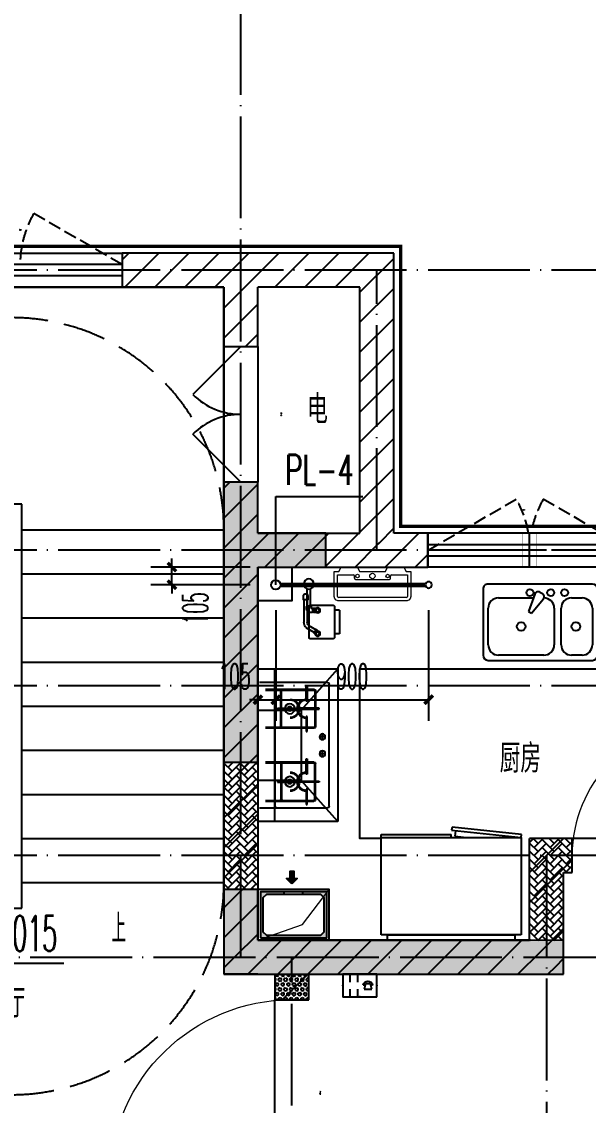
# Model space of a CAD drawing. Extents: x 27938 to 1507990, y 110129 to 923079.
# Drawn here: x 1238873 to 1242209, y 588451 to 594838 of the extents above; entities that cross this region are included whole.
import ezdxf
from ezdxf.enums import TextEntityAlignment as Align

# ---------------------------------------------------------------- set-up
doc = ezdxf.new("R2010")
doc.units = 0
doc.header["$LTSCALE"] = 1000
doc.header["$MEASUREMENT"] = 0
doc.linetypes.add('DASH', pattern=[0.35, 0.25, -0.1])
doc.linetypes.add('DOTE', pattern=[2.42, 2, -0.2, 0.02, -0.2])
for name, color, linetype in [('----建筑底图', 8, 'Continuous'), ('AH-FURNITURE', 1, 'Continuous'), ('COLUMN', 9, 'Continuous'), ('DIM_ELEV', 3, 'Continuous'), ('DIM_SYMB', 3, 'Continuous'), ('DIM_餐饮排水', 31, 'Continuous'), ('DOTE', 1, 'Continuous'), ('EQUIP-安防', 3, 'Continuous'), ('EQUIP_污水', 7, 'Continuous'), ('IP-bath&kitchen-JOHNSON', 4, 'Continuous'), ('LVTRY', 6, 'Continuous'), ('PIPE-餐饮排水', 41, 'P'), ('PUB_HATCH', 8, 'Continuous'), ('PUB_TEXT', 4, 'Continuous'), ('STAIR', 2, 'Continuous'), ('VPIPE-餐饮排水', 41, 'P'), ('WALL', 9, 'Continuous'), ('WINDOW', 4, 'Continuous'), ('WINDOW_TEXT', 7, 'Continuous'), ('保温', 6, 'Continuous'), ('建筑-排气道', 9, 'Continuous'), ('机电标识类', 1, 'Continuous')]:
    doc.layers.add(name, color=color, linetype=linetype)
for name, color, linetype, lineweight in [('平面-空调室内机', 176, 'Continuous', 9), ('平面-空调预留孔', 173, 'Continuous', 15), ('空调', 76, 'Continuous', 13), ('立面-洞口示意', 152, 'Continuous', 13)]:
    doc.layers.add(name, color=color, linetype=linetype, lineweight=lineweight)
doc.styles.add('_TCH_DIM', font='SIMPLEX.shx', dxfattribs={"width": 0.7, "bigfont": 'GBCBIG.shx'})
doc.styles.add('_TCH_DIM_T3', font='SIMPLEX.shx', dxfattribs={"width": 0.494118, "bigfont": 'GBCBIG.shx'})
doc.styles.add('_TCH_WINDOW', font='SIMPLEX.shx', dxfattribs={"width": 0.7, "height": 3.5, "bigfont": 'GBCBIG.shx'})
doc.styles.add('_TEL_DIM', font='SIMPLEX', dxfattribs={"width": 0.8, "height": 3.5, "bigfont": 'HZTXT'})
doc.styles.add('_TWT_SERIAL', font='SIMPLEX', dxfattribs={"width": 0.8, "height": 3.5, "bigfont": 'HZTXT'})
doc.styles.add('DIM_FONT', font='SIMPLEX.shx', dxfattribs={"width": 0.56})
doc.styles.get("Standard").update_dxf_attribs({"font": 'gbenor.shx', "bigfont": 'gbcbig.shx'})
doc.linetypes.add('P', pattern='A,3,-0.2,["P",Standard,S=0.25,R=0,X=-0.1,Y=-0.115],-0.2', length=3.4)
doc.dimstyles.new('_TWT_ARCH&&50', dxfattribs={"dimtxt": 148.75, "dimasz": 50, "dimexe": 125, "dimexo": 150, "dimgap": 63.125, "dimtad": 1, "dimdec": 0, "dimzin": 0, "dimdsep": 46, "dimtxsty": '_TCH_DIM_T3', "dimblk": 'ARCHTICK', "dimcen": 0.09, "dimclrt": 7, "dimazin": 2, "dimtfac": 1, "dimtdec": 0, "dimtix": 1, "dimtmove": 2, "dimatfit": 3, "dimfxl": 100, "dimtolj": 1, "dimtzin": 0, "dimarcsym": 0})
pattern_1 = [(45, (0, 0), (0, 47.4157523), [100.584, -33.528]), (135, (23.708, 23.708), (3e-15, 47.4157523), [100.584, -33.528])]
pattern_2 = [(45, (0, 89.76), (-88.3884, 88.3884), [])]

# ---------------------------------------------------------------- blocks, each defined once
blk = doc.blocks.new('rtyg7uyhg')
at = {"layer": 'LVTRY', "color": 0}
for p, q in [((194234.6, 45488.8), (193621, 45488.8)), ((193590.3, 45458.1), (193590.3, 45069.5)), ((193896.4, 45429.9), (193857.6, 45326.3)), ((193925.8, 45440.4), (193940.1, 45432.2)), ((194265.3, 45069.5), (194265.3, 45458.1)), ((193682.3, 45407), (193887.8, 45407)), ((193875.3, 45316), (193945.6, 45401.5)), ((194111.9, 45407), (194173.3, 45407)), ((193621, 45130.8), (193621, 45345.6)), ((193857.6, 45326.3), (193875.3, 45316)), ((194009.6, 45345.6), (194009.6, 45130.8)), ((194050.5, 45130.8), (194050.5, 45345.6)), ((194234.6, 45345.6), (194234.6, 45130.8)), ((193621, 45038.8), (194234.6, 45038.8)), ((193948.3, 45069.5), (193682.3, 45069.5)), ((194173.3, 45069.5), (194111.9, 45069.5))]:
    blk.add_line(p, q, dxfattribs=at)
for centre, radius in [((193866.4, 45437.7), 20.5), ((193989.2, 45437.7), 20.5), ((194071, 45437.7), 20.5), ((193815.3, 45238.2), 25.6), ((194137.5, 45238.2), 25.6)]:
    blk.add_circle(centre, radius, dxfattribs=at)
for centre, radius, start, end in [((193621, 45458.1), 30.7, 89.99999, 179.99999), ((194234.6, 45458.1), 30.7, 359.99999, 89.99999), ((193915.6, 45422.7), 20.5, 59.99999, 159.46231), ((193929.8, 45414.5), 20.5, 320.53767, 59.99999), ((193682.3, 45345.6), 61.4, 89.99999, 179.99999), ((193948.3, 45345.6), 61.4, 359.99999, 89.99999), ((194111.9, 45345.6), 61.4, 89.99999, 179.99999), ((194173.3, 45345.6), 61.4, 359.99999, 89.99999), ((193682.3, 45130.8), 61.4, 179.99999, 269.99999), ((193948.3, 45130.8), 61.4, 269.99999, 359.99999), ((194111.9, 45130.8), 61.4, 179.99999, 269.99999), ((194173.3, 45130.8), 61.4, 269.99999, 359.99999), ((193621, 45069.5), 30.7, 179.99999, 269.99999), ((194234.6, 45069.5), 30.7, 269.99999, 359.99999)]:
    blk.add_arc(centre, radius, start, end, dxfattribs=at)
at = {"layer": 'LVTRY', "color": 0, "style": 'DIM_FONT', "width": 0.8, "flags": 9}
for tag in ['YSIZE', 'XSIZE']:
    blk.add_attdef(tag, (193927.8, 45487.8), '', height=0.5, rotation=89.99999, dxfattribs=at)
blk = doc.blocks.new('A$C60D053AF')
at = {"layer": 'AH-FURNITURE', "color": 0}
for p, q in [((232.5, -90), (128.3, -90)), ((232.5, -110), (128.3, -110)), ((192.5, -71), (327.6, -71)), ((192.5, -91), (327.6, -91)), ((245, -129.5), (245, -122.5)), ((265, -129.5), (265, -122.5)), ((341.7, -96.9), (370, -143.2)), ((355.9, -82.7), (384.2, -129)), ((255, -281), (255, -251)), ((393, -281), (393, -251)), ((255, -281), (393, -281))]:
    blk.add_line(p, q, dxfattribs=at)
for points in [[(170, -68, 1), (170, -94), (192.5, -94), (192.5, -68)], [(234, -251), (414, -251, 0.414214), (424, -241), (424, -111, 0.414214), (414, -101), (234, -101, 0.414214), (224, -111), (224, -241, 0.414214)], [(268, -122.5), (268, -107, 0.414214), (248, -87), (232.5, -87), (232.5, -113), (242, -113), (242, -122.5)], [(383.8, -161.2, 1), (402.2, -142.8), (386.3, -126.9), (367.9, -145.3)], [(242, -152, 1), (268, -152), (268, -129.5), (242, -129.5)]]:
    blk.add_lwpolyline(points, format="xyb", close=True, dxfattribs=at)
for centre, radius in [((100, -100), 30), ((255, -152), 15), ((255, -152), 10), ((393, -152), 15), ((393, -152), 10)]:
    blk.add_circle(centre, radius, dxfattribs=at)
for radius in [40, 20]:
    blk.add_arc((327.6, -111), radius, 45, 90, dxfattribs=at)
blk = doc.blocks.new('A-Kitchen-7')
at = {"layer": 'LVTRY', "color": 0}
for p, q in [((-518.7, 779.7), (-7.2, 834.3)), ((-3.6, 810.6), (-515, 756)), ((-29.1, 767), (-35.2, 806.4)), ((-7.2, 834.3), (-3.6, 810.6)), ((-515, 756), (-518.7, 779.7)), ((515, 756), (-515, 756)), ((-515, 756), (-515, 40)), ((-485.6, 760.5), (-484.9, 756)), ((-29.1, 767), (-112.1, 756)), ((515, 780), (0, 780)), ((0, 756), (0, 780)), ((515, 756), (515, 780)), ((515, 40), (515, 756)), ((-515, 40), (515, 40))]:
    blk.add_line(p, q, dxfattribs=at)
blk.add_lwpolyline([(-468.9, 40), (-468.9, 0), (468.9, 0), (468.9, 40)], close=True, dxfattribs=at)
blk = doc.blocks.new('*U41')
h = blk.add_hatch(color=0)
h.set_gradient(color1=(0, 0, 255), rotation=180, tint=1)
h.paths.add_polyline_path([(0, 0), (-6.35, -6.35), (-6.35, -2.159), (-15, -2.159), (-15, 2.159), (-6.35, 2.159), (-6.35, 6.35)])
at = {"color": 0, "linetype": 'Continuous'}
blk.add_lwpolyline([(0, 0), (-6.35, -6.35), (-6.35, -2.159), (-15, -2.159), (-15, 2.159), (-6.35, 2.159), (-6.35, 6.35)], close=True, dxfattribs=at)
blk = doc.blocks.new('sgrsefv')
at = {"layer": 'PUB_HATCH'}
blk.add_hatch(color=0, dxfattribs=at).paths.add_polyline_path([(1112933.3, 840916.3), (1112933.3, 840646.3), (1113073.3, 840646.3), (1113073.3, 840661.3), (1112968.3, 840661.3), (1112948.3, 840681.3), (1112948.3, 840881.3), (1112968.3, 840901.3), (1113288.3, 840901.3), (1113308.3, 840881.3), (1113308.3, 840681.3), (1113288.3, 840661.3), (1113183.3, 840661.3), (1113183.3, 840646.3), (1113323.3, 840646.3), (1113323.3, 840916.3)])
at = {"layer": 'LVTRY', "color": 0}
for p, q in [((1113073.3, 840661.3), (1113073.3, 840646.3)), ((1113183.3, 840661.3), (1113183.3, 840646.3))]:
    blk.add_line(p, q, dxfattribs=at)
for points in [[(1112918.3, 840931.3), (1113338.3, 840931.3), (1113338.3, 840631.3), (1112918.3, 840631.3)], [(1112933.3, 840916.3), (1113323.3, 840916.3), (1113323.3, 840646.3), (1112933.3, 840646.3)], [(1113288.3, 840661.3), (1112968.3, 840661.3), (1112948.3, 840681.3), (1112948.3, 840881.3), (1112968.3, 840901.3), (1113288.3, 840901.3), (1113308.3, 840881.3), (1113308.3, 840681.3), (1113288.3, 840661.3)]]:
    blk.add_lwpolyline(points, close=True, dxfattribs=at)
at = {"layer": '立面-洞口示意', "color": 0}
blk.add_lwpolyline([(1112918.3, 840931.3), (1113181.8, 840837.4), (1113338.3, 840631.3)], dxfattribs=at)
at = {"layer": '建筑-排气道', "color": 8, "xscale": -5, "yscale": 5, "zscale": 5, "rotation": 270}
blk.add_blockref('*U41', (1113118.4, 840599), dxfattribs=at)
blk = doc.blocks.new('FRSDFDGDGDRGDR')
at = {"layer": '平面-空调预留孔', "color": 0}
for p, q in [((699612.3, 775044), (699612.3, 775441.2)), ((699618.9, 775447.8), (699746.3, 775447.8)), ((699746.3, 775447.8), (699746.3, 775355.4)), ((699719.9, 775342.2), (699719.9, 775143)), ((699726.5, 775348.8), (699739.7, 775348.8)), ((699726.5, 775136.4), (699739.7, 775136.4)), ((699746.3, 775129.8), (699746.3, 775037.4)), ((699746.3, 775037.4), (699618.9, 775037.4))]:
    blk.add_line(p, q, dxfattribs=at)
blk.add_lwpolyline([(699766.1, 775166.7), (699792.5, 775153.5), (699792.5, 775057.2), (699766.1, 775044), (699766.1, 775017.6), (699618.9, 775017.6, -0.414214), (699592.5, 775044), (699592.5, 775441.2, -0.414214), (699618.9, 775467.6), (699766.1, 775467.6), (699766.1, 775441.2), (699792.5, 775428), (699792.5, 775331.6), (699766.1, 775318.4)], format="xyb", close=True, dxfattribs=at)
for centre, radius in [((699739.7, 775331.6), 10.6), ((699739.7, 775243.2), 15.8), ((699739.7, 775153.5), 10.6)]:
    blk.add_circle(centre, radius, dxfattribs=at)
for centre, start, end in [((699618.9, 775441.2), 90, 180), ((699726.5, 775342.2), 90, 180), ((699739.7, 775355.4), 270, 360), ((699726.5, 775143), 180, 270), ((699739.7, 775129.8), 0, 90), ((699618.9, 775044), 180, 270)]:
    blk.add_arc(centre, 6.6, start, end, dxfattribs=at)
blk = doc.blocks.new('GDGDRGDRGRD')
at = {"layer": 'LVTRY', "color": 0}
for p, q in [((430080.5, 371515.4), (429864.6, 371758.3)), ((430334.8, 371758.3), (429864.6, 371758.3)), ((429864.6, 371758.3), (429864.6, 370858.3)), ((430234.8, 370858.3), (430234.8, 371758.3)), ((429914.8, 370948.3), (429914.8, 371668.3)), ((429924.8, 371678.3), (430324.8, 371678.3)), ((430045.1, 371658.3), (430045.1, 371568.3)), ((430049.6, 371658.3), (430045.1, 371658.3)), ((430049.6, 371568.3), (430049.6, 371658.3)), ((430234.8, 371668.3), (430234.8, 370948.3)), ((429994.8, 371628.3), (429994.8, 371418.3)), ((429999.8, 371628.3), (429999.8, 371418.3)), ((430289.8, 371638.3), (430004.8, 371638.3)), ((430289.8, 371633.3), (430004.8, 371633.3)), ((430194.8, 371418.3), (430194.8, 371628.3)), ((430199.8, 371418.3), (430199.8, 371628.3)), ((430045.1, 371568.3), (430049.6, 371568.3)), ((429974.8, 371525.6), (430102.3, 371525.6)), ((429974.8, 371521.1), (429974.8, 371525.6)), ((430102.3, 371521.1), (429974.8, 371521.1)), ((430045.1, 371388.3), (430045.1, 371478.3)), ((430045.1, 371478.3), (430049.6, 371478.3)), ((430049.6, 371478.3), (430049.6, 371388.3)), ((430334.8, 371515.4), (430080.5, 371515.4)), ((430080.5, 371515.4), (430080.5, 371100.3)), ((430219.8, 371525.6), (430092.3, 371525.6)), ((430092.3, 371525.6), (430092.3, 371521.1)), ((430092.3, 371521.1), (430219.8, 371521.1)), ((430102.3, 371525.6), (430102.3, 371521.1)), ((430219.8, 371521.1), (430219.8, 371525.6)), ((430234.8, 371100.3), (430234.8, 371515.4)), ((430004.8, 371413.3), (430289.8, 371413.3)), ((430004.8, 371408.3), (430289.8, 371408.3)), ((429935.4, 371358.3), (429974.2, 371358.3)), ((429954.8, 371338.9), (429954.8, 371377.7)), ((430049.6, 371388.3), (430045.1, 371388.3)), ((429954.8, 371238.9), (429954.8, 371277.7)), ((429935.4, 371258.3), (429974.2, 371258.3)), ((430004.8, 371208.3), (430289.8, 371208.3)), ((430045.1, 371228.3), (430045.1, 371138.3)), ((430049.6, 371228.3), (430045.1, 371228.3)), ((430049.6, 371138.3), (430049.6, 371228.3)), ((429994.8, 370988.3), (429994.8, 371198.3)), ((429999.8, 370988.3), (429999.8, 371198.3)), ((430004.8, 371203.3), (430289.8, 371203.3)), ((430194.8, 371198.3), (430194.8, 370988.3)), ((430199.8, 371198.3), (430199.8, 370988.3)), ((429864.6, 370858.3), (430080.5, 371100.3)), ((430102.3, 371095.6), (429974.8, 371095.6)), ((429974.8, 371095.6), (429974.8, 371091.1)), ((429974.8, 371091.1), (430102.3, 371091.1)), ((430045.1, 371138.3), (430049.6, 371138.3)), ((430080.5, 371100.3), (430334.8, 371100.3)), ((430092.3, 371091.1), (430092.3, 371095.6)), ((430092.3, 371095.6), (430219.8, 371095.6)), ((430219.8, 371091.1), (430092.3, 371091.1)), ((430102.3, 371091.1), (430102.3, 371095.6)), ((430219.8, 371095.6), (430219.8, 371091.1)), ((430045.1, 370958.3), (430045.1, 371048.3)), ((430045.1, 371048.3), (430049.6, 371048.3)), ((430049.6, 371048.3), (430049.6, 370958.3)), ((430289.8, 370983.3), (430004.8, 370983.3)), ((430289.8, 370978.3), (430004.8, 370978.3)), ((430049.6, 370958.3), (430045.1, 370958.3)), ((430324.8, 370938.3), (429924.8, 370938.3)), ((429864.6, 370858.3), (430334.8, 370858.3))]:
    blk.add_line(p, q, dxfattribs=at)
blk.add_lwpolyline([(429608.8, 370758.3), (429734.8, 370758.3), (429734.8, 371758.3), (427634.8, 371758.3)], dxfattribs=at)
for centre, radius in [((430147.3, 371523.3), 29.7), ((430147.3, 371523.3), 11.7), ((429954.8, 371358.3), 17), ((429954.8, 371258.3), 17), ((430147.3, 371093.3), 29.7), ((430147.3, 371093.3), 11.7)]:
    blk.add_circle(centre, radius, dxfattribs=at)
for centre, radius, start, end in [((429924.8, 371668.3), 10, 90, 180), ((430224.8, 371668.3), 10, 0, 90), ((430004.8, 371628.3), 10, 90, 180), ((430004.8, 371628.3), 5, 90, 180), ((430189.8, 371628.3), 10, 0, 90), ((430189.8, 371628.3), 5, 0, 90), ((430047.3, 371523.3), 56.7, 2.27424, 87.72576), ((430047.3, 371523.3), 52.2, 2.47041, 87.52959), ((430147.3, 371523.3), 56.7, 92.27424, 177.72576), ((430147.3, 371523.3), 52.2, 92.47041, 177.52959), ((430047.3, 371523.3), 56.7, 272.27424, 357.72576), ((430047.3, 371523.3), 52.2, 272.47041, 357.52959), ((430147.3, 371523.3), 56.7, 182.27424, 267.72576), ((430147.3, 371523.3), 52.2, 182.47041, 267.52959), ((430004.8, 371418.3), 10, 180, 270), ((430004.8, 371418.3), 5, 180, 270), ((430189.8, 371418.3), 5, 270, 0), ((430189.8, 371418.3), 10, 270, 0), ((430004.8, 371198.3), 10, 90, 180), ((430189.8, 371198.3), 10, 0, 90), ((430004.8, 371198.3), 5, 90, 180), ((430047.3, 371093.3), 56.7, 2.27424, 87.72576), ((430047.3, 371093.3), 52.2, 2.47041, 87.52959), ((430147.3, 371093.3), 56.7, 92.27424, 177.72576), ((430147.3, 371093.3), 52.2, 92.47041, 177.52959), ((430189.8, 371198.3), 5, 0, 90), ((430047.3, 371093.3), 56.7, 272.27424, 357.72576), ((430047.3, 371093.3), 52.2, 272.47041, 357.52959), ((430147.3, 371093.3), 56.7, 182.27424, 267.72576), ((430147.3, 371093.3), 52.2, 182.47041, 267.52959), ((430004.8, 370988.3), 10, 180, 270), ((430004.8, 370988.3), 5, 180, 270), ((430189.8, 370988.3), 5, 270, 0), ((430189.8, 370988.3), 10, 270, 0), ((429924.8, 370948.3), 10, 180, 270), ((430224.8, 370948.3), 10, 270, 0)]:
    blk.add_arc(centre, radius, start, end, dxfattribs=at)
at = {"color": 8, "xscale": -1, "rotation": 270}
blk.add_blockref('FRSDFDGDGDRGDR', (-345582.7, -327434.2), dxfattribs=at)
at = {"color": 8, "xscale": -1}
blk.add_blockref('rtyg7uyhg', (622599.6, 326769.5), dxfattribs=at)
at = {"color": 8}
for name, p, rotation in [('A$C60D053AF', (430134.8, 372358.3), 270), ('sgrsefv', (1543253.1, 1211089.9), 180)]:
    blk.add_blockref(name, p, dxfattribs=dict(at, rotation=rotation))
at = {"layer": 'LVTRY', "color": 8, "extrusion": (0, 0, -1), "xscale": -0.7999999999883585, "yscale": 0.7999999999883585, "zscale": -0.7999999999883585}
blk.add_blockref('A-Kitchen-7', (-429196.8, 370158.6), dxfattribs=at)
blk = doc.blocks.new('GFDGFSDFGD')
at = {"layer": 'PUB_HATCH'}
for points in [[(459616.6, 374623.7), (460016.6, 374623.7), (460016.6, 374823.7), (459616.6, 374823.7), (459616.6, 375123.7), (459416.6, 375123.7), (459416.6, 373473.7), (459616.6, 373473.7)], [(461416.8, 372423.2), (461216.6, 372424), (459616.6, 372424), (459616.6, 372724), (459416.6, 372724), (459416.6, 372224), (461416.6, 372224)]]:
    blk.add_hatch(color=0, dxfattribs=at).paths.add_polyline_path(points)
at = {"layer": 'COLUMN', "color": 0}
for p, q in [((459616.6, 375123.7), (459416.6, 375123.7)), ((459416.6, 375123.7), (459416.6, 373473.7)), ((459616.6, 374823.7), (459616.6, 375123.7)), ((460016.6, 374823.7), (459616.6, 374823.7)), ((460016.6, 374623.7), (460016.6, 374823.7)), ((459616.6, 374623.7), (460016.6, 374623.7)), ((459616.6, 373473.7), (459616.6, 374623.7)), ((459416.6, 373473.7), (459616.6, 373473.7)), ((459616.6, 372724), (459416.6, 372724)), ((459416.6, 372724), (459416.6, 372224)), ((459616.6, 372424), (459616.6, 372724)), ((461216.6, 372424), (459616.6, 372424)), ((461416.8, 372423.2), (461216.6, 372424)), ((461416.6, 372224), (461416.8, 372423.2)), ((459416.6, 372224), (461416.6, 372224))]:
    blk.add_line(p, q, dxfattribs=at)
blk = doc.blocks.new('GDFGDGRD')
at = {"layer": '保温', "linetype": 'ByBlock', "ltscale": 10}
h = blk.add_hatch(dxfattribs=at)
h.set_pattern_fill('AR-HBONE', color=251, scale=55)
h.set_pattern_definition(pattern_1)
h.paths.add_polyline_path([(431616.6, 372723.9), (431816.6, 372723.9), (431816.7, 373473.7), (431616.7, 373473.7)])
h = blk.add_hatch(dxfattribs=at)
h.set_pattern_fill('AR-HBONE', color=251, scale=55)
h.set_pattern_definition(pattern_1)
h.paths.add_polyline_path([(429816.6, 372823.7), (429816.6, 373023.7), (429766.6, 373023.7), (429766.6, 372823.7)])
h = blk.add_hatch(dxfattribs=at)
h.set_pattern_fill('AR-HBONE', color=251, scale=55)
h.set_pattern_definition(pattern_1)
h.paths.add_polyline_path([(430017.8, 372423.6), (430016.6, 373023.7), (429816.6, 373023.7), (429817.8, 372423.6)])
at = {"layer": '保温', "linetype": 'Continuous', "ltscale": 10}
h = blk.add_hatch(dxfattribs=at)
h.set_pattern_fill('HEX', color=251, scale=10, angle=90, style=0)
h.set_pattern_definition([(90, (0, 0), (-16.49778, 1e-15), [9.525, -19.05]), (210, (0, 0), (8.24889, -14.2874966), [9.525, -19.05]), (150, (6e-16, 9.525), (-8.24889, -14.2874966), [9.525, -19.05])])
h.paths.add_polyline_path([(431316.6, 372073.7), (431516.6, 372073.7), (431516.7, 372223.7), (431316.7, 372223.7)])
blk = doc.blocks.new('dongkong')
blk.add_wipeout([(-603756, 210771), (-603756, 210570.8), (-603836, 210570.8), (-603836, 210771)])
at = {"layer": '机电标识类', "color": 250, "linetype": 'DASH', "ltscale": 400}
for p, q in [((-603796, 210771), (-603796, 210570.8)), ((-603896, 210670.7), (-603696, 210670.7))]:
    blk.add_line(p, q, dxfattribs=at)
at = {"layer": '空调', "color": 6, "linetype": 'DASH', "const_width": 2}
blk.add_lwpolyline([(-603756, 210771), (-603756, 210570.8), (-603836, 210570.8), (-603836, 210771)], close=True, dxfattribs=at)
blk = doc.blocks.new('$equip$00002628')
at = {"linetype": 'Continuous'}
for p, q in [((-0.625, 0.415), (0.625, 0.415)), ((-0.625, -0.415), (-0.625, 0.415)), ((0.071, 0.129), (0.071, 0.415)), ((0.35, 0.129), (0.35, 0.415)), ((0.625, 0.415), (0.625, -0.415)), ((-0.472, 0.01), (-0.409, 0.01)), ((-0.446, -0.138), (-0.395, 0.058)), ((-0.395, 0.058), (-0.395, 0.058)), ((-0.395, 0.058), (-0.206, 0.058)), ((-0.206, 0.058), (-0.155, -0.138)), ((-0.191, 0.01), (-0.129, 0.01)), ((-0.155, -0.138), (-0.446, -0.138)), ((0.071, -0.415), (0.071, -0.129)), ((0.35, -0.415), (0.35, -0.129)), ((0.625, -0.415), (-0.625, -0.415))]:
    blk.add_line(p, q, dxfattribs=at)
at = {"const_width": 0.05}
blk.add_lwpolyline([(-0.625, 0.415), (0.625, 0.415), (0.625, -0.415), (-0.625, -0.415), (-0.625, 0.415), (0.625, 0.415)], dxfattribs=at)
at = {"linetype": 'Continuous'}
blk.add_arc((-0.3, -0.011), 0.173, 6.9897, 173.0103, dxfattribs=at)
for p in [(0, 0.415), (-0.625, 0), (0.625, 0), (0, -0.415)]:
    blk.add_point(p)
at = {"color": 7, "style": '_TEL_DIM', "flags": 1}
blk.add_attdef('A', text='', height=0.000025, dxfattribs=at).set_placement((0, 0), align=Align.MIDDLE_CENTER)
blk = doc.blocks.new('GHFHFHTFHCSDCS')
at = {"layer": 'EQUIP-安防', "xscale": -160, "yscale": 160, "zscale": 160}
blk.add_blockref('$equip$00002628', (460216.6, 372157.3), dxfattribs=at)
blk = doc.blocks.new('$WINLIB2D$00000001')
at = {"color": 0}
for points in [[(-0.5, 0.5), (-0.5, -0.5)], [(-0.5, 0.5), (0.5, 0.5)], [(0.5, -0.5), (0.5, 0.5)], [(0.5, 0.1667), (-0.5, 0.1667)], [(0.5, -0.1667), (-0.5, -0.1667)], [(-0.5, -0.5), (0.5, -0.5)]]:
    blk.add_lwpolyline(points, dxfattribs=at)
blk = doc.blocks.new('$DorLib2D$00000116')
at = {"color": 0}
for p, q in [((-0.5, 0), (-0.1464, 0.3536)), ((0.5, 0), (0.1464, 0.3536))]:
    blk.add_line(p, q, dxfattribs=at)
for centre, start, end in [((-0.5, 0), 0, 45), ((0.5, 0), 135, 180)]:
    blk.add_arc(centre, 0.5, start, end, dxfattribs=at)
blk = doc.blocks.new('$DorLib2D$00000001')
at = {"color": 0}
for p, q in [((0.45, 0.975), (0.5, 0.975)), ((0.45, 0), (0.45, 0.975)), ((0.5, 0), (0.5, 0.975)), ((0.5, 0), (0.45, 0))]:
    blk.add_line(p, q, dxfattribs=at)
at = {"color": 0, "lineweight": 13}
blk.add_arc((0.475, 0), 0.975, 91.46928, 180, dxfattribs=at)
blk = doc.blocks.new('A$C149A4CC3')
at = {"layer": 'PUB_HATCH'}
h = blk.add_hatch(dxfattribs=at)
h.set_pattern_fill('普通砖', color=256, scale=50, style=0)
h.set_pattern_definition(pattern_2)
h.paths.add_polyline_path([(13900, -13060.1), (13200, -13060.1), (13200, -13260.1), (13800, -13260.1), (13900, -13193.4)])
h = blk.add_hatch(dxfattribs=at)
h.set_pattern_fill('普通砖', color=256, scale=50, style=0)
h.set_pattern_definition(pattern_2)
h.paths.add_polyline_path([(14600, -13260.1), (14800, -13060.1), (13900, -13060.1), (13900, -13193.4), (14000, -13260.1)])
h = blk.add_hatch(dxfattribs=at)
h.set_pattern_fill('普通砖', color=256, scale=50, style=0)
h.set_pattern_definition(pattern_2)
h.paths.add_polyline_path([(14700, -14776.8), (14800, -14710.1), (14800, -13060.1), (14600, -13260.1), (14600, -14710.1)])
h = blk.add_hatch(dxfattribs=at)
h.set_pattern_fill('普通砖', color=256, scale=50, style=0)
h.set_pattern_definition(pattern_2)
h.paths.add_polyline_path([(13800, -13260.1), (13800, -13610.1), (14000, -13610.1), (14000, -13260.1), (13900, -13193.4)])
h = blk.add_hatch(dxfattribs=at)
h.set_pattern_fill('普通砖', color=256, scale=50, style=0)
h.set_pattern_definition(pattern_2)
h.paths.add_polyline_path([(14000, -14710.1), (14000, -14410.1), (13800, -14410.1), (13800, -14810.1), (13933.3, -14810.1)])
h = blk.add_hatch(dxfattribs=at)
h.set_pattern_fill('普通砖', color=256, scale=50, style=0)
h.set_pattern_definition(pattern_2)
h.paths.add_polyline_path([(13933.3, -14810.1), (14000, -14910.1), (14700, -14910.1), (14700, -14776.8), (14600, -14710.1), (14000, -14710.1)])
h = blk.add_hatch(dxfattribs=at)
h.set_pattern_fill('普通砖', color=256, scale=50, style=0)
h.set_pattern_definition(pattern_2)
h.paths.add_polyline_path([(14700, -14910.1), (15000, -14910.1), (15000, -14710.1), (14800, -14710.1), (14700, -14776.8)])
h = blk.add_hatch(dxfattribs=at)
h.set_pattern_fill('普通砖', color=256, scale=50, style=0)
h.set_pattern_definition(pattern_2)
h.paths.add_polyline_path([(13933.3, -14810.1), (13800, -14810.1), (13800, -17209.8), (13933.3, -17209.9), (14000, -17109.9), (14000, -14910.1)])
h = blk.add_hatch(dxfattribs=at)
h.set_pattern_fill('普通砖', color=256, scale=50, style=0)
h.set_pattern_definition(pattern_2)
h.paths.add_polyline_path([(15800, -16710.1), (15850, -16710.1), (15850, -16510.1), (15600, -16510.1)])
h = blk.add_hatch(dxfattribs=at)
h.set_pattern_fill('普通砖', color=256, scale=50, style=0)
h.set_pattern_definition(pattern_2)
h.paths.add_polyline_path([(15600, -17110.1), (15800, -17310.1), (15800, -16710.1), (15600, -16510.1)])
h = blk.add_hatch(dxfattribs=at)
h.set_pattern_fill('普通砖', color=256, scale=50, style=0)
h.set_pattern_definition(pattern_2)
h.paths.add_polyline_path([(13933.3, -17209.9), (14000, -17309.9), (14100, -17310), (14200, -17210.1), (14200.1, -17110.1), (14000, -17109.9)])
h = blk.add_hatch(dxfattribs=at)
h.set_pattern_fill('普通砖', color=256, scale=50, style=0)
h.set_pattern_definition(pattern_2)
h.paths.add_polyline_path([(14200, -17210.1), (14300, -17310.1), (15800, -17310.1), (15600, -17110.1), (14200, -17110.1)])
h = blk.add_hatch(dxfattribs=at)
h.set_pattern_fill('普通砖', color=256, scale=50, style=0)
h.set_pattern_definition(pattern_2)
h.paths.add_polyline_path([(13933.3, -17209.9), (13800, -17209.8), (13800, -17309.8), (14000, -17309.8), (14000, -17309.9)])
h = blk.add_hatch(dxfattribs=at)
h.set_pattern_fill('普通砖', color=256, scale=50, style=0)
h.set_pattern_definition(pattern_2)
h.paths.add_polyline_path([(14100, -17310), (14100, -17460.1), (14300, -17460.1), (14300, -17310.1), (14200, -17210.1)])
at = {"layer": 'DIM_ELEV', "color": 8}
blk.add_line((11927.1, -17244), (12858, -17244), dxfattribs=at)
at = {"layer": 'DIM_SYMB', "color": 8}
blk.add_lwpolyline([(13175, -16900.1, 0, 0, 0), (13175, -13975.1, 0, 0, 0), (11825, -13975.1, 0, 0, 0), (11825, -15210.1, 0, 40, 0), (11825, -15060.1, 0, 0, 0)], format="xyseb", dxfattribs=at)
at = {"layer": 'DOTE', "color": 169, "linetype": 'DOTE', "ltscale": 0.3}
for p, q in [((13900, -17209.8), (13900, -11458)), ((25039.9, -13160.1), (-25818.8, -13160.1)), ((14700, -14810.1), (14700, -13160.1)), ((25039.9, -14810.1), (-25818.8, -14810.1)), ((25039.9, -15610.1), (-25818.8, -15610.1)), ((25039.9, -16610.1), (-25818.8, -16610.1)), ((15699.8, -16610.1), (15700, -26899.5)), ((-25818.8, -17209.8), (25039.9, -17209.8)), ((14200, -18810.1), (14200, -17210.1))]:
    blk.add_line(p, q, dxfattribs=at)
at = {"layer": 'IP-bath&kitchen-JOHNSON', "color": 8}
blk.add_lwpolyline([(14200, -14910.1), (14200, -15110.1), (14000, -15110.1)], dxfattribs=at)
at = {"layer": 'STAIR', "color": 8}
for p, q in [((13800, -13260.1), (11200, -13260.1)), ((13800, -14690.1), (13800, -13260.1)), ((12610, -14540.1), (12390, -14540.1)), ((12610, -16920.1), (12610, -14540.1)), ((12610, -14690.1), (13800, -14690.1)), ((12610, -14690.1), (13800, -14690.1)), ((13800, -16770.1), (13800, -14690.1)), ((12610, -14950.1), (13800, -14950.1)), ((12610, -15210.1), (13800, -15210.1)), ((12610, -15470.1), (13800, -15470.1)), ((12610, -15730.1), (13800, -15730.1)), ((12610, -15990.1), (13800, -15990.1)), ((12610, -16250.1), (13800, -16250.1)), ((12610, -16510.1), (13800, -16510.1)), ((12610, -16770.1), (13800, -16770.1)), ((12390, -16920.1), (12610, -16920.1))]:
    blk.add_line(p, q, dxfattribs=at)
at = {"layer": 'STAIR', "color": 8, "linetype": 'DASH'}
for points in [[(11200, -14690.1, -0.414214), (12450, -13440.1), (12550, -13440.1, -0.414214), (13800, -14690.1)], [(11200, -16770.1, 0.414214), (12450, -18020.1), (12550, -18020.1, 0.414214), (13800, -16770.1)]]:
    blk.add_lwpolyline(points, format="xyb", dxfattribs=at)
at = {"layer": 'WALL', "color": 8}
for p, q in [((13900, -13060.1), (13200, -13060.1)), ((13200, -13060.1), (13200, -13260.1)), ((14800, -13060.1), (13900, -13060.1)), ((14800, -14710.1), (14800, -13060.1)), ((13200, -13260.1), (13800, -13260.1)), ((13800, -13260.1), (13800, -13610.1)), ((14600, -13260.1), (14000, -13260.1)), ((14000, -13610.1), (14000, -13260.1)), ((14600, -14710.1), (14600, -13260.1)), ((13800, -13610.1), (14000, -13610.1)), ((14000, -14410.1), (13800, -14410.1)), ((13800, -14410.1), (13800, -14810.1)), ((14000, -14710.1), (14000, -14410.1)), ((14000, -14710.1), (14600, -14710.1)), ((15000, -14710.1), (14800, -14710.1)), ((15000, -14910.1), (15000, -14710.1)), ((13800, -14810.1), (13800, -17209.8)), ((14000, -14910.1), (14700, -14910.1)), ((14000, -14910.1), (14000, -17109.9)), ((14700, -14910.1), (15000, -14910.1)), ((15850, -16510.1), (15600, -16510.1)), ((15600, -17110.1), (15600, -16510.1)), ((15850, -16710.1), (15850, -16510.1)), ((15800, -16710.1), (15850, -16710.1)), ((15800, -17310.1), (15800, -16710.1)), ((14000, -17109.9), (14200.1, -17110.1)), ((14200, -17110.1), (15600, -17110.1)), ((13800, -17209.8), (13800, -17309.8)), ((14000, -17309.8), (13800, -17309.8)), ((14000, -17309.9), (14000, -17309.8)), ((14000, -17309.9), (14100, -17310)), ((14100, -17310), (14100, -17460.1)), ((14300, -17460.1), (14300, -17310.1)), ((14300, -17310.1), (15800, -17310.1)), ((14100, -17460.1), (14300, -17460.1))]:
    blk.add_line(p, q, dxfattribs=at)
at = {"layer": 'WINDOW', "color": 8}
for p, q in [((13800, -13610.1), (13800, -14410.1)), ((14000, -13610.1), (14000, -14410.1)), ((16650, -16510.1), (15850, -16510.1)), ((14100, -18560.1), (14100, -17460.1))]:
    blk.add_line(p, q, dxfattribs=at)
at = {"layer": 'WINDOW', "color": 8, "linetype": 'DASH', "ltscale": 0.3}
for points in [[(13200, -13126.8), (12680.4, -12826.8, 0.131652), (12600, -13126.8)], [(15001.9, -14810.1), (15521.5, -14510.1, -0.131652), (15601.9, -14810.1)], [(16200, -14810.1), (15680.4, -14510.1, 0.131652), (15600, -14810.1)]]:
    blk.add_lwpolyline(points, format="xyb", dxfattribs=at)
at = {"color": 8}
for name in ['GFDGFSDFGD', 'GHFHFHTFHCSDCS']:
    blk.add_blockref(name, (-445616.6, -389533.8), dxfattribs=at)
at = {"color": 8, "xscale": -1}
for name, p in [('GDGDRGDRGRD', (444334.8, -387268.4)), ('GDFGDGRD', (445616.6, -389533.8))]:
    blk.add_blockref(name, p, dxfattribs=at)
at = {"layer": 'WINDOW', "color": 8}
ref = blk.add_blockref('$WINLIB2D$00000001', (12600, -13160.1), dxfattribs=dict(at, xscale=1200, yscale=-200, zscale=1200))
ref.add_attrib('A', 'C1214', (12595.6, -12924.7), dxfattribs={"layer": 'WINDOW_TEXT', "color": 8, "ltscale": 0.5, "height": 4.25, "style": '_TCH_WINDOW', "width": 0.494118})
ref = blk.add_blockref('$DorLib2D$00000116', (13900, -14010.1), dxfattribs=dict(at, xscale=-800, yscale=-800, zscale=-800, rotation=270.0000100699408))
ref.add_attrib('A', 'BFM0818', (14139.6, -14016.7), dxfattribs={"layer": 'WINDOW_TEXT', "color": 8, "ltscale": 0.5, "height": 4.25, "rotation": 90.00001, "style": '_TCH_WINDOW', "width": 0.494118})
ref = blk.add_blockref('$DorLib2D$00000001', (16250, -16610.1), dxfattribs=dict(at, xscale=-800, yscale=-800, zscale=-800, rotation=179.9999999993937))
ref.add_attrib('A', 'M0822', (16245.1, -16404), dxfattribs={"layer": 'WINDOW_TEXT', "color": 8, "ltscale": 0.5, "height": 4.25, "rotation": 360, "style": '_TCH_WINDOW', "width": 0.494118})
ref = blk.add_blockref('$DorLib2D$00000001', (14200, -18010.1), dxfattribs=dict(at, xscale=-1100, yscale=1100, zscale=-1100, rotation=89.99999999052845))
ref.add_attrib('A', 'YFDM1122', (14369.9, -18017.5), dxfattribs={"layer": 'WINDOW_TEXT', "color": 8, "ltscale": 0.5, "height": 4.25, "rotation": 90, "style": '_TCH_WINDOW', "width": 0.494118})
at = {"layer": 'DIM_ELEV', "color": 8, "style": '_TCH_DIM', "width": 0.494118}
blk.add_text('H-0.015', height=208.25, dxfattribs=at).set_placement((12209.8, -17173.9))
at = {"layer": 'DIM_SYMB', "color": 7, "style": '_TCH_DIM', "width": 0.7}
blk.add_text('上', height=168.8, dxfattribs=at).set_placement((13138.5, -17125.1))
at = {"layer": 'PUB_TEXT', "color": 8}
for s, height, p in [('电', 168.8, (14290.4, -14065.3)), ('厨房', 168.79, (15423.9, -16122.4)), ('候梯厅', 168.79, (12266.3, -17565.7))]:
    blk.add_text(s, height=height, dxfattribs=at).set_placement(p)
at = {"layer": '平面-空调室内机', "color": 8, "ltscale": 0.3, "rotation": 180}
blk.add_blockref('dongkong', (-588196, 195860.7), dxfattribs=at)
at = {"color": 8, "linetype": 'DASH', "ltscale": 0.8, "const_width": 20}
blk.add_lwpolyline([(0, -16470.1), (1660, -16470.1), (1660, -15470.1), (4840, -15470.1), (4840, -16470.1), (6360, -16470.1), (6360, -15470.1), (8060, -15470.1), (8060, -14670.1), (10160, -14670.1), (10160, -13020.1), (14840, -13020.1), (14840, -14670.1), (16940, -14670.1), (16940, -15470.1), (18640, -15470.1), (18640, -16470.1), (20160, -16470.1), (20160, -15470.1), (23340, -15470.1), (23340, -16470.1), (25140, -16470.1)], dxfattribs=at)
at = {"layer": 'WINDOW', "color": 8}
ref = blk.add_blockref('$WINLIB2D$00000001', (15600, -14810.1), dxfattribs=dict(at, xscale=-1200, yscale=-200, zscale=-1200, rotation=3.668558618752198e-09))
ref.add_attrib('A', 'C1214', (15558.8, -14574.7), dxfattribs={"layer": 'WINDOW_TEXT', "color": 8, "ltscale": 0.5, "height": 4.25, "rotation": 0, "style": '_TCH_WINDOW', "width": 0.494118})
blk = doc.blocks.new('_ArchTick')
at = {"color": 0, "linetype": 'ByBlock', "const_width": 0.4}
blk.add_lwpolyline([(-0.5, -0.5), (0.5, 0.5)], dxfattribs=at)
blk = doc.blocks.new('*D425')
at = {"layer": 'Defpoints', "color": 0}
for p in [(1240368.8, 591519), (1241268.8, 591519), (1241268.8, 590842)]:
    blk.add_point(p, dxfattribs=at)
at = {"layer": 'DIM_餐饮排水', "color": 0, "lineweight": -2}
for p, q in [((1240368.8, 591369), (1240368.8, 590717)), ((1241268.8, 591369), (1241268.8, 590717)), ((1240368.8, 590842), (1241268.8, 590842))]:
    blk.add_line(p, q, dxfattribs=at)
at = {"layer": 'DIM_餐饮排水', "color": 0, "lineweight": -2, "xscale": 50, "yscale": 50, "zscale": 50, "rotation": 180}
blk.add_blockref('_ArchTick', (1240368.8, 590842), dxfattribs=at)
at = {"layer": 'DIM_餐饮排水', "color": 0, "lineweight": -2, "xscale": 50, "yscale": 50, "zscale": 50}
blk.add_blockref('_ArchTick', (1241268.8, 590842), dxfattribs=at)
at = {"layer": 'DIM_餐饮排水', "color": 7, "insert": (1240818.8, 590979.5), "char_height": 148.75, "attachment_point": 5, "style": '_TCH_DIM_T3'}
blk.add_mtext('\\A1;900', dxfattribs=at)
blk = doc.blocks.new('*D426')
at = {"layer": 'Defpoints', "color": 0}
for p in [(1240263.6, 591519), (1240368.8, 591519), (1240368.8, 590842)]:
    blk.add_point(p, dxfattribs=at)
at = {"layer": 'DIM_餐饮排水', "color": 0, "lineweight": -2}
for p, q in [((1240263.6, 591369), (1240263.6, 590717)), ((1240368.8, 591369), (1240368.8, 590717)), ((1240263.6, 590842), (1240213.6, 590842)), ((1240263.6, 590842), (1240368.8, 590842)), ((1240368.8, 590842), (1240418.8, 590842))]:
    blk.add_line(p, q, dxfattribs=at)
at = {"layer": 'DIM_餐饮排水', "color": 0, "lineweight": -2, "xscale": 50, "yscale": 50, "zscale": 50}
blk.add_blockref('_ArchTick', (1240263.6, 590842), dxfattribs=at)
at = {"layer": 'DIM_餐饮排水', "color": 0, "lineweight": -2, "xscale": 50, "yscale": 50, "zscale": 50, "rotation": 180}
blk.add_blockref('_ArchTick', (1240368.8, 590842), dxfattribs=at)
at = {"layer": 'DIM_餐饮排水', "color": 7, "insert": (1240126.1, 590979.5), "char_height": 148.75, "attachment_point": 5, "style": '_TCH_DIM_T3'}
blk.add_mtext('\\A1;105', dxfattribs=at)
blk = doc.blocks.new('*D427')
at = {"layer": 'Defpoints', "color": 0}
for p in [(1239757.5, 591624), (1240368.8, 591624), (1240368.8, 591519)]:
    blk.add_point(p, dxfattribs=at)
at = {"layer": 'DIM_餐饮排水', "color": 0, "lineweight": -2}
for p, q in [((1240218.8, 591624), (1239632.5, 591624)), ((1239757.5, 591624), (1239757.5, 591674)), ((1239757.5, 591519), (1239757.5, 591624)), ((1240218.8, 591519), (1239632.5, 591519)), ((1239757.5, 591519), (1239757.5, 591469))]:
    blk.add_line(p, q, dxfattribs=at)
at = {"layer": 'DIM_餐饮排水', "color": 0, "lineweight": -2, "xscale": 50, "yscale": 50, "zscale": 50}
for p, rotation in [((1239757.5, 591624), 270), ((1239757.5, 591519), 90)]:
    blk.add_blockref('_ArchTick', p, dxfattribs=dict(at, rotation=rotation))
at = {"layer": 'DIM_餐饮排水', "color": 7, "insert": (1239895, 591381.5), "char_height": 148.75, "attachment_point": 5, "rotation": 90, "style": '_TCH_DIM_T3'}
blk.add_mtext('\\A1;105', dxfattribs=at)
blk = doc.blocks.new('$TwtSys$00000147')
blk.add_circle((0, 0, 0), 25)

msp = doc.modelspace()

# ---------------------------------------------------------------- block references
at = {"layer": '----建筑底图'}
msp.add_blockref('A$C149A4CC3', (1226263.6, 606534.1), dxfattribs=at)

# ---------------------------------------------------------------- next in the draw order: linework, layer by layer
at = {"layer": 'DIM_餐饮排水'}
for p, q in [((1240368.8, 591519), (1240368.8, 592039.5)), ((1240368.8, 592039.5), (1240881.9, 592039.5))]:
    msp.add_line(p, q, dxfattribs=at)
at = {"layer": 'PIPE-餐饮排水', "ltscale": 0.25, "const_width": 27.5}
msp.add_lwpolyline([(1240396.3, 591519), (1241250.1, 591519)], dxfattribs=at)
at = {"layer": 'VPIPE-餐饮排水'}
msp.add_circle((1240368.8, 591519), 27.5, dxfattribs=at)

# ---------------------------------------------------------------- next in the draw order: block references
at = {"layer": 'EQUIP_污水', "xscale": 0.75, "yscale": -0.75, "zscale": 0.75}
msp.add_blockref('$TwtSys$00000147', (1241268.8, 591519), dxfattribs=at)

# ---------------------------------------------------------------- next in the draw order: texts
at = {"layer": 'DIM_餐饮排水', "color": 7, "style": '_TWT_SERIAL', "width": 0.64}
msp.add_text('PL-4', height=175, dxfattribs=at).set_placement((1240425.5, 592109.5))

# ---------------------------------------------------------------- next in the draw order: dimensions: what is measured, and where the dimension line sits
at = {"layer": 'DIM_餐饮排水'}
for base, p1, p2, angle, picture, middle in [((1239757.5, 591624), (1240368.8, 591519), (1240368.8, 591624), 90, '*D427', (1239895, 591381.5)), ((1240368.8, 590842), (1240263.6, 591519), (1240368.8, 591519), 0, '*D426', (1240126.1, 590979.5))]:
    dim = msp.add_linear_dim(base=base, p1=p1, p2=p2, angle=angle, dimstyle='_TWT_ARCH&&50', dxfattribs=at)
    dim.commit()
    dim.dimension.update_dxf_attribs({"geometry": picture, "text_midpoint": middle, "dimtype": 129})
dim = msp.add_aligned_dim(p1=(1240368.8, 591519), p2=(1241268.8, 591519), distance=-676.9, dimstyle='_TWT_ARCH&&50', dxfattribs=at)
dim.commit()
dim.dimension.update_dxf_attribs({"geometry": '*D425', "text_midpoint": (1240818.8, 590979.5)})

doc.saveas('drawing.dxf')
